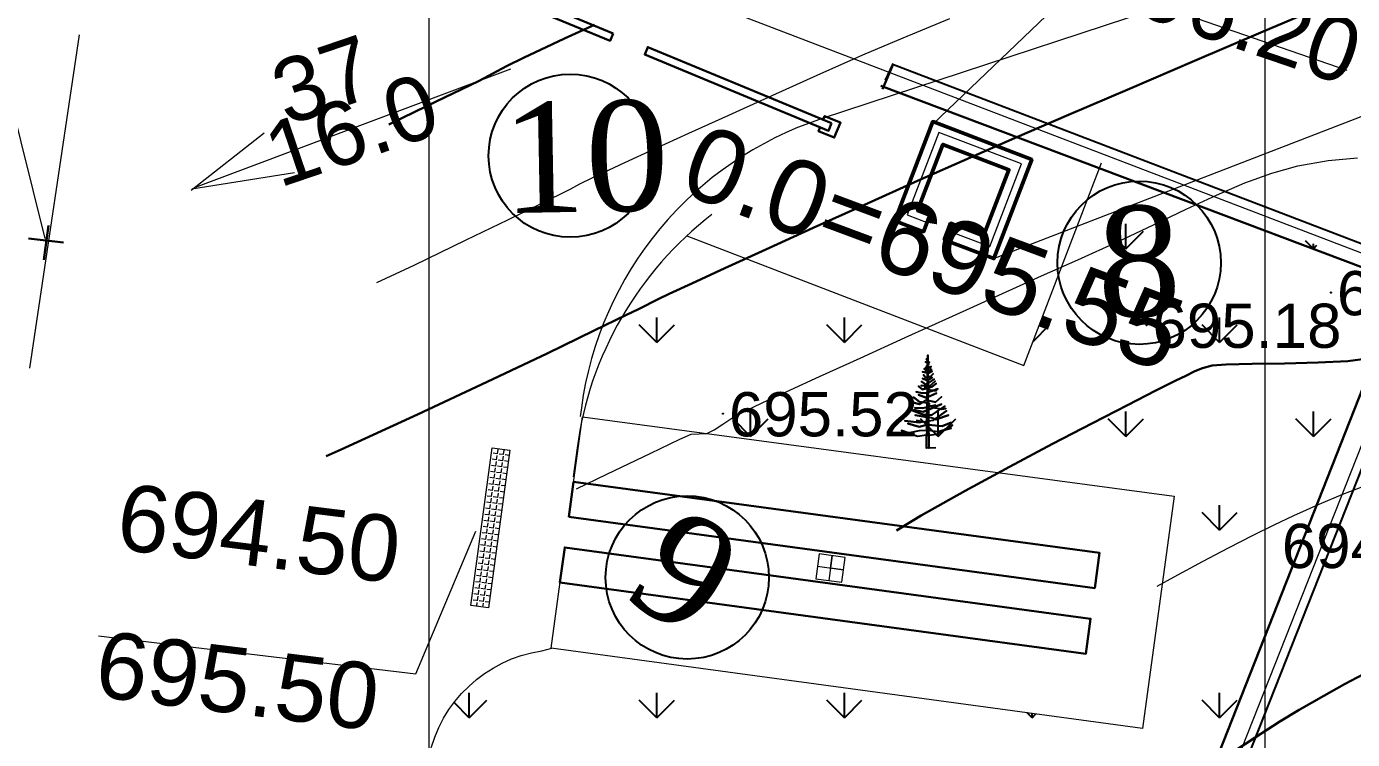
# Model space of a CAD drawing. Header units: feet. Extents: x 3381 to 1374491, y 675186 to 8751562.
# Drawn here: x 688425.29 to 688455.27, y 4376162.19 to 4376178.32 of the extents above; entities that cross this region are included whole.
import ezdxf

# ---------------------------------------------------------------- set-up
doc = ezdxf.new("R2010")
doc.units = ezdxf.units.FT
doc.header["$MEASUREMENT"] = 0
doc.header["$PDMODE"] = 34
doc.header["$PDSIZE"] = 0.01
doc.linetypes.add('DASHEDX2', pattern=[38.1, 25.4, -12.7])
doc.linetypes.add('DUZ', pattern=[0])
doc.layers.get('0').update_dxf_attribs({"linetype": 'CONTINUOUS'})
doc.layers.get('Defpoints').update_dxf_attribs({"linetype": 'CONTINUOUS'})
for name, color, linetype in [('0_Point_Height', 2, 'CONTINUOUS'), ('0_Point_Point', 7, 'CONTINUOUS'), ('Aqaclar', 3, 'CONTINUOUS'), ('Layer8', 7, 'CONTINUOUS'), ('yol', 7, 'CONTINUOUS')]:
    doc.layers.add(name, color=color, linetype=linetype)
for name, color, linetype, lineweight in [('ANA HORIZONTAL', 24, 'CONTINUOUS', 30), ('HORIZANTAL', 24, 'CONTINUOUS', 13), ('km setka', 170, 'CONTINUOUS', 15)]:
    doc.layers.add(name, color=color, linetype=linetype, lineweight=lineweight)
doc.styles.get("Standard").update_dxf_attribs({"font": 'arial.ttf', "height": 2.5})
doc.styles.add('style5', font='ariall.ttf', dxfattribs={"height": 400})
doc.dimstyles.new('ISO-25', dxfattribs={"dimtxt": 2.5, "dimasz": 2.5, "dimexe": 1.25, "dimexo": 0.625, "dimtad": 1, "dimtxsty": 'Standard', "dimblk": 'OBLIQUE', "dimcen": 2.5, "dimadec": 0, "dimazin": 0, "dimtfac": 1, "dimtmove": 0, "dimatfit": 3, "dimldrblk": 'OBLIQUE', "dimfxl": 1, "dimarcsym": 0})

# ---------------------------------------------------------------- blocks, each defined once
blk = doc.blocks.new('gho09')
at = {"layer": 'yol', "lineweight": 20, "ltscale": 0.4}
h = blk.add_hatch(dxfattribs=at)
h.set_pattern_fill('ANGLE', color=256, scale=0.02)
h.set_pattern_definition([(0, (0, 0), (0, 0.1397), [0.1016, -0.0381]), (90, (0, 0), (-0.1397, 0), [0.1016, -0.0381])])
h.paths.add_polyline_path([(6099.173, 5735.746), (6095.576, 5735.746), (6095.576, 5736.146), (6099.173, 5736.146)])
for points in [[(6099.173, 5735.746), (6095.576, 5735.746), (6095.576, 5736.146), (6099.173, 5736.146)], [(6097.791, 5728.494), (6097.225, 5728.494), (6097.225, 5727.904), (6097.791, 5727.904)]]:
    blk.add_lwpolyline(points, close=True, dxfattribs=at)
at = {"layer": 'yol', "lineweight": 30, "ltscale": 0.4}
for points in [[(6096.362, 5734.218), (6096.362, 5722.218), (6097.162, 5722.218), (6097.162, 5734.218)], [(6097.862, 5734.218), (6097.862, 5722.218), (6098.662, 5722.218), (6098.662, 5734.218)]]:
    blk.add_lwpolyline(points, close=True, dxfattribs=at)
at = {"layer": 'yol', "lineweight": 20, "ltscale": 0.4}
blk.add_lwpolyline([(6097.508, 5728.494), (6097.508, 5727.904), (6097.508, 5728.199), (6097.791, 5728.199), (6097.225, 5728.199)], dxfattribs=at)
blk = doc.blocks.new('_Oblique')
at = {"color": 0, "linetype": 'ByBlock', "lineweight": -2}
blk.add_line((-0.5, -0.5), (0.5, 0.5), dxfattribs=at)
blk = doc.blocks.new('*D124')
at = {"color": 0, "lineweight": -2, "transparency": 16777216}
for p, q in [((688457.755, 4376172.476), (688469.712, 4376167.76)), ((688468.549, 4376168.219), (688445.411, 4376109.556)), ((688434.617, 4376113.813), (688446.573, 4376109.097))]:
    blk.add_line(p, q, dxfattribs=at)
at = {"layer": 'Defpoints', "color": 0, "lineweight": 13, "transparency": 16777216}
for p in [(688457.174, 4376172.705), (688434.036, 4376114.042), (688445.411, 4376109.556)]:
    blk.add_point(p, dxfattribs=at)
at = {"color": 0, "lineweight": -2, "transparency": 16777216, "xscale": 2.5, "yscale": 2.5, "zscale": 2.5}
for p, rotation in [((688468.549, 4376168.219), 68.47466088882773), ((688445.411, 4376109.556), 248.4746608888277)]:
    blk.add_blockref('_Oblique', p, dxfattribs=dict(at, rotation=rotation))
at = {"color": 0, "lineweight": 18, "transparency": 16777216, "insert": (688455.21, 4376139.585), "char_height": 2.5, "width": 9.62577, "attachment_point": 5, "rotation": 68.4747}
blk.add_mtext('{\\fArial|b0|i0|c238|p34;63.0}', dxfattribs=at)
blk = doc.blocks.new('*D135')
at = {"color": 0, "lineweight": -2, "transparency": 16777216}
for p, q in [((688457.815, 4376172.423), (688476.092, 4376165.254)), ((688467.571, 4376146.957), (688474.928, 4376165.71)), ((688450.459, 4376153.67), (688468.735, 4376146.5))]:
    blk.add_line(p, q, dxfattribs=at)
at = {"layer": 'Defpoints', "color": 0, "lineweight": 13, "transparency": 16777216}
for p in [(688457.234, 4376172.652), (688474.928, 4376165.71), (688449.877, 4376153.898)]:
    blk.add_point(p, dxfattribs=at)
at = {"color": 0, "lineweight": -2, "transparency": 16777216, "xscale": 2.5, "yscale": 2.5, "zscale": 2.5}
for p, rotation in [((688474.928, 4376165.71), 68.5803896214416), ((688467.571, 4376146.957), 248.5803896214416)]:
    blk.add_blockref('_Oblique', p, dxfattribs=dict(at, rotation=rotation))
at = {"color": 0, "lineweight": 13, "transparency": 16777216, "insert": (688469.48, 4376157.028), "char_height": 2.5, "attachment_point": 5, "rotation": 68.5804}
blk.add_mtext('{\\fArial|b0|i0|c238|p34;20.0}', dxfattribs=at)

msp = doc.modelspace()

# ---------------------------------------------------------------- hatches: boundary and pattern name
at = {"lineweight": 25}
h = msp.add_hatch(dxfattribs=at)
h.set_pattern_fill('GRASS', color=3, scale=3)
h.set_pattern_definition([(90, (3257.312, 90.9465), (-2.121320343, 2.121320343), [0.5625, -3.680140689]), (45, (3257.312, 90.9465), (-2.1213203436, 2.1213203436), [0.5625, -2.4375]), (135, (3257.312, 90.9465), (-2.1213203436, -2.1213203436), [0.5625, -2.4375])])
edge = h.paths.add_edge_path()
edge.add_line((688370.972, 4376192.883), (688367.226, 4376165.768))
edge.add_line((688367.226, 4376165.768), (688359.104, 4376166.921))
edge.add_line((688359.104, 4376166.921), (688358.29, 4376161.279))
edge.add_line((688358.29, 4376161.279), (688362.942, 4376160.608))
edge.add_line((688362.942, 4376160.608), (688362.215, 4376155.225))
edge.add_line((688362.215, 4376155.225), (688353.842, 4376156.356))
edge.add_line((688353.842, 4376156.356), (688351.701, 4376140.499))
edge.add_line((688351.701, 4376140.499), (688359.028, 4376139.51))
edge.add_line((688359.028, 4376139.51), (688358.806, 4376137.856))
edge.add_line((688358.806, 4376137.856), (688358.641, 4376136.621))
edge.add_line((688358.641, 4376136.621), (688357.393, 4376127.305))
edge.add_line((688357.393, 4376127.305), (688368.113, 4376125.761))
edge.add_line((688368.113, 4376125.761), (688394.743, 4376122.168))
edge.add_line((688394.743, 4376122.168), (688395.155, 4376125.278))
edge.add_line((688395.155, 4376125.278), (688409.007, 4376123.44))
edge.add_line((688409.007, 4376123.44), (688408.727, 4376121.332))
edge.add_line((688408.727, 4376121.332), (688414.083, 4376120.622))
edge.add_line((688414.083, 4376120.622), (688414.377, 4376122.798))
edge.add_line((688414.377, 4376122.798), (688413.97, 4376122.781))
edge.add_line((688413.97, 4376122.781), (688414.32, 4376125.417))
edge.add_arc((688424.582, 4376125.239), 10.263, 114.2395, 179.0096, ccw=False)
edge.add_line((688420.368, 4376134.598), (688421.162, 4376134.291))
edge.add_line((688421.162, 4376134.291), (688420.81, 4376131.194))
edge.add_line((688420.81, 4376131.194), (688424.134, 4376130.754))
edge.add_line((688424.134, 4376130.754), (688424.539, 4376133.816))
edge.add_line((688424.539, 4376133.816), (688427.07, 4376133.481))
edge.add_line((688427.07, 4376133.481), (688426.677, 4376130.407))
edge.add_line((688426.677, 4376130.407), (688429.987, 4376129.881))
edge.add_line((688429.987, 4376129.881), (688430.614, 4376133.375))
edge.add_line((688430.614, 4376133.375), (688420.865, 4376134.802))
edge.add_arc((688424.412, 4376125.452), 10, 87.4993, 110.7786, ccw=False)
edge.add_line((688424.849, 4376135.442), (688438.494, 4376133.599))
edge.add_line((688438.494, 4376133.599), (688439.147, 4376140.979))
edge.add_line((688439.147, 4376140.979), (688431.877, 4376141.985))
edge.add_line((688431.877, 4376141.985), (688434.289, 4376160.605))
edge.add_line((688434.289, 4376160.605), (688435.87, 4376160.814))
edge.add_line((688435.87, 4376160.814), (688435.274, 4376155.725))
edge.add_line((688435.274, 4376155.725), (688440.454, 4376155.015))
edge.add_line((688440.454, 4376155.015), (688440.103, 4376152.454))
edge.add_line((688440.103, 4376152.454), (688435, 4376153.153))
edge.add_line((688435, 4376153.153), (688434.389, 4376147.785))
edge.add_line((688434.389, 4376147.785), (688439.478, 4376147.068))
edge.add_line((688439.478, 4376147.068), (688439.698, 4376147.068))
edge.add_line((688439.698, 4376147.068), (688440.947, 4376155.512))
edge.add_line((688440.947, 4376155.512), (688441.648, 4376160.251))
edge.add_line((688441.648, 4376160.251), (688436.056, 4376161.23))
edge.add_line((688436.056, 4376161.23), (688434.389, 4376160.836))
edge.add_line((688434.389, 4376160.836), (688434.389, 4376161.792))
edge.add_arc((688437.47, 4376161.114), 3.155, 95.4615, 167.5925, ccw=False)
edge.add_line((688437.17, 4376164.255), (688450.499, 4376162.448))
edge.add_line((688450.499, 4376162.448), (688451.241, 4376167.695))
edge.add_line((688451.241, 4376167.695), (688437.876, 4376169.492))
edge.add_arc((688445.551, 4376167.813), 7.856, 132.7188, 167.6546, ccw=False)
edge.add_line((688440.221, 4376173.584), (688447.845, 4376170.651))
edge.add_line((688447.845, 4376170.651), (688449.599, 4376175.235))
edge.add_line((688449.599, 4376175.235), (688456.71, 4376172.514))
edge.add_line((688456.71, 4376172.514), (688433.781, 4376114.475))
edge.add_line((688433.781, 4376114.475), (688424.852, 4376091.873))
edge.add_line((688424.852, 4376091.873), (688333.257, 4376119.75))
edge.add_line((688333.257, 4376119.75), (688358.491, 4376169.045))
edge.add_line((688358.491, 4376169.045), (688370.795, 4376193.079))
edge.add_line((688370.795, 4376193.079), (688371.065, 4376193.572))
edge.add_line((688371.065, 4376193.572), (688370.972, 4376192.883))

# ---------------------------------------------------------------- linework, layer by layer
at = {"color": 7, "lineweight": 30}
for p, q in [((688444.884, 4376177.468, 452.353), (688444.648, 4376176.906, 452.353)), ((688444.88, 4376177.46, 452.353), (688444.713, 4376177.105))]:
    msp.add_line(p, q, dxfattribs=at)
at = {"color": 7, "lineweight": 18}
msp.add_line((688437.739, 4376168.791, 452.353), (688437.651, 4376168.132, 452.353), dxfattribs=at)
at = {"color": 51, "lineweight": 13, "true_color": 0xf8f6b0}
msp.add_lwpolyline([(688453.292, 4376336.236), (688453.292, 4376044.325)], dxfattribs=at)
at = {"color": 7, "lineweight": 25}
msp.add_lwpolyline([(688444.855, 4376177.475), (688457.23, 4376172.739), (688425.088, 4376091.379), (688332.683, 4376119.503), (688375.874, 4376203.875), (688435.714, 4376180.976)], dxfattribs=at)
at = {"color": 1, "lineweight": 0}
msp.add_lwpolyline([(688332.97, 4376119.628), (688375.97, 4376203.628), (688456.97, 4376172.628), (688424.97, 4376091.628)], close=True, dxfattribs=at)
at = {"color": 7, "linetype": 'DASHEDX2', "lineweight": 18, "ltscale": 0.3}
for points in [[(688468.346, 4376189.389), (688425.628, 4376173.38)], [(688426.481, 4376178.132), (688420.948, 4376140.913)]]:
    msp.add_lwpolyline(points, dxfattribs=at)
at = {"color": 7, "lineweight": 18, "elevation": 690.5}
msp.add_lwpolyline([(688488.284, 4376162.772), (688474.405, 4376179.739, 0.310246), (688463.537, 4376182.906), (688443.263, 4376176.23, 0.287294), (688437.836, 4376169.697), (688437.809, 4376169.496)], format="xyb", dxfattribs=at)
at = {"color": 7, "linetype": 'DUZ', "lineweight": 30}
for points in [[(688438.556, 4376178.161), (688438.487, 4376177.993), (688434.33, 4376179.717), (688434.399, 4376179.885)], [(688443.496, 4376176.13), (688443.426, 4376175.963), (688439.269, 4376177.686), (688439.339, 4376177.854)]]:
    msp.add_lwpolyline(points, close=True, dxfattribs=at)
at = {"color": 7, "lineweight": 18}
for points in [[(688445.788, 4376176.113), (688449.204, 4376179.388), (688455.148, 4376177.332)], [(688418.257, 4376177.554), (688424.886, 4376176.803), (688425.706, 4376173.525)], [(688447.145, 4376173.066), (688457.893, 4376177.223), (688464.027, 4376175.051)], [(688429.014, 4376174.615), (688430.662, 4376175.914)], [(688429.027, 4376174.648), (688431.351, 4376175.015)], [(688426.914, 4376164.534), (688434.092, 4376163.677), (688435.449, 4376166.902)]]:
    msp.add_lwpolyline(points, dxfattribs=at)
at = {"color": 7, "lineweight": 30}
for points in [[(688444.608, 4376176.979), (688456.444, 4376172.514), (688433.624, 4376114.61)], [(688425.787, 4376173.821), (688425.68, 4376173.041)], [(688425.334, 4376173.522), (688426.129, 4376173.432)]]:
    msp.add_lwpolyline(points, dxfattribs=at)
at = {"color": 7, "linetype": 'DUZ', "lineweight": 30}
msp.add_lwpolyline([(688443.303, 4376176.21), (688443.338, 4376176.294), (688443.697, 4376176.146), (688443.557, 4376175.807), (688443.199, 4376175.955), (688443.234, 4376176.042)], dxfattribs=at)
at = {"color": 7, "linetype": 'DUZ', "lineweight": 50, "elevation": 695.5, "flags": 128}
msp.add_lwpolyline([(688445.72, 4376174.05), (688445.577, 4376173.676), (688444.923, 4376173.927), (688445.781, 4376176.168), (688448.022, 4376175.31), (688447.164, 4376173.069), (688446.044, 4376173.498), (688446.187, 4376173.871), (688446.934, 4376173.585), (688447.506, 4376175.08), (688446.011, 4376175.651), (688445.439, 4376174.157), (688445.72, 4376174.05)], dxfattribs=at)
at = {"color": 7, "linetype": 'DUZ', "lineweight": 13, "elevation": 695.5}
msp.add_lwpolyline([(688446.139, 4376173.701), (688447.073, 4376173.344), (688447.788, 4376175.212), (688445.92, 4376175.926), (688445.205, 4376174.059), (688445.672, 4376173.88)], dxfattribs=at)
at = {"color": 7, "lineweight": 18, "elevation": 695.5}
msp.add_lwpolyline([(688440.221, 4376173.584), (688447.845, 4376170.651), (688449.599, 4376175.235)], dxfattribs=at)
at = {"color": 7, "lineweight": 15, "elevation": 931.185}
msp.add_lwpolyline([(688437.554, 4376167.23), (688437.861, 4376169.494), (688451.241, 4376167.695), (688450.529, 4376162.444), (688437.151, 4376164.257), (688437.46, 4376166.537)], dxfattribs=at)
at = {"color": 7, "lineweight": 18}
msp.add_lwpolyline([(688430.976, 4376134.639), (688434.389, 4376161.792, -0.312203), (688436.94, 4376164.2), (688437.17, 4376164.255)], format="xyb", dxfattribs=at)
at = {"color": 51, "lineweight": 13, "true_color": 0xf8f6b0}
msp.add_circle((688448.805, 4376201.629), 699.09, dxfattribs=at)
at = {"color": 7, "linetype": 'DUZ', "lineweight": 25}
for centre in [(688437.586, 4376175.398, 696.5), (688450.451, 4376172.976, 1390.5), (688440.232, 4376165.857, 1622.185)]:
    msp.add_circle(centre, 1.846, dxfattribs=at)
at = {"color": 7, "lineweight": 18}
msp.add_arc((688445.668, 4376167.725, 452.353), 8, 127.5671, 172.343, dxfattribs=at)
at = {"linetype": 'Continuous'}
msp.add_open_spline([(688384.942, 4376325.598), (688386.763, 4376322.128), (688393.069, 4376310.11), (688402.966, 4376292.128), (688416.961, 4376272.864), (688427.732, 4376252.666), (688438.695, 4376234.78), (688447.823, 4376217.377), (688461.238, 4376198.856), (688477.838, 4376184.567), (688489.373, 4376169.73), (688497.303, 4376159.248), (688508.621, 4376147.329), (688516.87, 4376136.637), (688521.314, 4376130.877)], degree=3, knots=[0, 0, 0, 0, 11.75951, 40.72321, 61.46233, 83.054979, 109.290717, 124.392744, 141.962718, 177.533008, 189.558821, 198.276488, 216.955448, 238.768866, 238.768866, 238.768866, 238.768866], dxfattribs=at)
at = {"layer": '0_Point_Point'}
for p in [(688454.787, 4376172.302, 695.283), (688450.617, 4376171.565, 695.181), (688441.037, 4376169.563, 695.524)]:
    msp.add_point(p, dxfattribs=at)
at = {"layer": 'ANA HORIZONTAL', "color": 32, "lineweight": 30}
for points, elevation in [([(688432.065, 4376168.6), (688432.408, 4376168.753), (688434.13, 4376169.543), (688435.704, 4376170.28), (688437.06, 4376170.925), (688438.129, 4376171.441), (688438.841, 4376171.788), (688439.129, 4376171.928), (688439.294, 4376172.01), (688439.424, 4376172.078), (688439.588, 4376172.162), (688439.821, 4376172.271), (688440.334, 4376172.508), (688441.079, 4376172.852), (688442.01, 4376173.278), (688443.078, 4376173.765), (688444.236, 4376174.289), (688445.437, 4376174.828), (688446.634, 4376175.36), (688447.628, 4376175.793), (688448.849, 4376176.321), (688450.231, 4376176.913), (688451.705, 4376177.543), (688453.205, 4376178.182), (688454.662, 4376178.801)], 696), ([(688433.482, 4376176.102), (688434.073, 4376176.388), (688434.76, 4376176.724), (688435.119, 4376176.897), (688435.523, 4376177.093), (688435.833, 4376177.255), (688436.142, 4376177.42), (688436.544, 4376177.62), (688436.913, 4376177.795), (688437.452, 4376178.045), (688438.136, 4376178.359)], 697), ([(688444.961, 4376166.923), (688445.517, 4376167.26), (688446.514, 4376167.816), (688447.518, 4376168.362), (688448.491, 4376168.879), (688449.392, 4376169.351), (688450.184, 4376169.758), (688450.825, 4376170.084), (688451.278, 4376170.311), (688451.503, 4376170.42), (688451.712, 4376170.521), (688451.882, 4376170.594), (688452.103, 4376170.655), (688452.418, 4376170.676), (688453.004, 4376170.688), (688453.739, 4376170.699), (688454.502, 4376170.718), (688455.168, 4376170.753), (688455.617, 4376170.812)], 695), ([(688450.35, 4376160.489), (688450.836, 4376160.784), (688451.672, 4376161.315), (688452.421, 4376161.806), (688453.076, 4376162.239), (688453.628, 4376162.597), (688454.067, 4376162.865), (688454.623, 4376163.178), (688455.096, 4376163.441), (688455.523, 4376163.669)], 694)]:
    msp.add_lwpolyline(points, dxfattribs=dict(at, elevation=elevation))
at = {"layer": 'Aqaclar', "color": 3}
msp.add_lwpolyline([(688445.854, 4376168.786), (688445.642, 4376168.779), (688445.645, 4376169.073), (688445.438, 4376169.049), (688445.228, 4376169.125), (688445.078, 4376169.179), (688445.228, 4376169.125), (688445.103, 4376169.098), (688445.228, 4376169.125), (688445.482, 4376169.179), (688445.647, 4376169.186), (688445.645, 4376169.073), (688445.691, 4376169.078), (688445.694, 4376168.78), (688445.691, 4376169.078), (688445.867, 4376169.098), (688446.034, 4376169.192), (688446.202, 4376169.236), (688446.034, 4376169.192), (688446.227, 4376169.3), (688446.034, 4376169.192), (688445.892, 4376169.155), (688445.689, 4376169.184), (688445.691, 4376169.078), (688445.689, 4376169.184), (688445.671, 4376169.187), (688445.647, 4376169.186), (688445.648, 4376169.309), (688445.646, 4376169.309), (688445.475, 4376169.268), (688445.216, 4376169.341), (688445.475, 4376169.268), (688445.646, 4376169.309), (688445.648, 4376169.309), (688445.649, 4376169.355), (688445.64, 4376169.357), (688445.425, 4376169.406), (688445.554, 4376169.376), (688445.482, 4376169.365), (688445.153, 4376169.398), (688445.482, 4376169.365), (688445.554, 4376169.376), (688445.649, 4376169.391), (688445.649, 4376169.355), (688445.649, 4376169.391), (688445.687, 4376169.397), (688445.689, 4376169.184), (688445.688, 4376169.309), (688445.69, 4376169.309), (688445.993, 4376169.276), (688446.196, 4376169.365), (688445.993, 4376169.276), (688445.688, 4376169.309), (688445.687, 4376169.397), (688445.798, 4376169.414), (688446.095, 4376169.624), (688445.832, 4376169.438), (688445.854, 4376169.43), (688446.139, 4376169.527), (688445.854, 4376169.43), (688445.747, 4376169.471), (688445.686, 4376169.48), (688445.687, 4376169.397), (688445.686, 4376169.48), (688445.651, 4376169.486), (688445.649, 4376169.391), (688445.651, 4376169.486), (688445.387, 4376169.527), (688445.651, 4376169.486), (688445.651, 4376169.535), (688445.583, 4376169.535), (688445.261, 4376169.657), (688445.583, 4376169.535), (688445.651, 4376169.535), (688445.653, 4376169.638), (688445.564, 4376169.6), (688445.355, 4376169.649), (688445.564, 4376169.6), (688445.684, 4376169.651), (688445.685, 4376169.535), (688445.651, 4376169.535), (688445.685, 4376169.535), (688445.686, 4376169.48), (688445.685, 4376169.535), (688445.766, 4376169.535), (688445.965, 4376169.668), (688446.057, 4376169.73), (688445.965, 4376169.668), (688445.987, 4376169.665), (688446.082, 4376169.681), (688445.987, 4376169.665), (688445.829, 4376169.689), (688445.802, 4376169.702), (688445.684, 4376169.651), (688445.802, 4376169.702), (688445.981, 4376169.778), (688445.802, 4376169.702), (688445.741, 4376169.73), (688445.848, 4376169.754), (688445.741, 4376169.73), (688445.671, 4376169.762), (688445.682, 4376169.757), (688445.683, 4376169.717), (688445.741, 4376169.73), (688445.683, 4376169.717), (688445.684, 4376169.651), (688445.683, 4376169.717), (688445.653, 4376169.711), (688445.653, 4376169.638), (688445.653, 4376169.711), (688445.558, 4376169.689), (688445.381, 4376169.697), (688445.558, 4376169.689), (688445.653, 4376169.711), (688445.655, 4376169.802), (688445.709, 4376169.794), (688445.682, 4376169.798), (688445.682, 4376169.757), (688445.682, 4376169.798), (688445.655, 4376169.802), (688445.482, 4376169.827), (688445.349, 4376169.932), (688445.482, 4376169.827), (688445.546, 4376169.818), (688445.482, 4376169.778), (688445.311, 4376169.819), (688445.482, 4376169.778), (688445.546, 4376169.818), (688445.656, 4376169.886), (688445.655, 4376169.802), (688445.682, 4376169.798), (688445.681, 4376169.862), (688445.842, 4376169.819), (688445.981, 4376169.94), (688445.842, 4376169.819), (688445.681, 4376169.862), (688445.68, 4376169.943), (688445.867, 4376170.029), (688445.64, 4376169.924), (688445.457, 4376169.989), (688445.64, 4376169.924), (688445.656, 4376169.932), (688445.656, 4376169.886), (688445.658, 4376170.044), (688445.64, 4376170.037), (688445.551, 4376170.029), (688445.406, 4376170.054), (688445.551, 4376170.029), (688445.64, 4376170.037), (688445.658, 4376170.044), (688445.679, 4376170.051), (688445.68, 4376169.943), (688445.679, 4376170.051), (688445.899, 4376170.126), (688445.793, 4376170.09), (688445.867, 4376170.086), (688445.716, 4376170.094), (688445.602, 4376170.151), (688445.659, 4376170.122), (688445.658, 4376170.044), (688445.679, 4376170.051), (688445.677, 4376170.145), (688445.551, 4376170.11), (688445.463, 4376170.183), (688445.551, 4376170.11), (688445.659, 4376170.14), (688445.659, 4376170.122), (688445.659, 4376170.14), (688445.76, 4376170.167), (688445.861, 4376170.248), (688445.76, 4376170.167), (688445.677, 4376170.145), (688445.677, 4376170.186), (688445.709, 4376170.183), (688445.836, 4376170.297), (688445.709, 4376170.183), (688445.677, 4376170.186), (688445.659, 4376170.187), (688445.659, 4376170.14), (688445.659, 4376170.187), (688445.52, 4376170.199), (688445.659, 4376170.187), (688445.66, 4376170.203), (688445.532, 4376170.288), (688445.66, 4376170.203), (688445.661, 4376170.314), (688445.665, 4376170.313), (688445.551, 4376170.361), (688445.665, 4376170.313), (688445.772, 4376170.378), (688445.675, 4376170.319), (688445.677, 4376170.186), (688445.676, 4376170.252), (688445.817, 4376170.345), (688445.676, 4376170.252), (688445.674, 4376170.389), (688445.734, 4376170.402), (688445.791, 4376170.467), (688445.734, 4376170.402), (688445.674, 4376170.389), (688445.662, 4376170.386), (688445.661, 4376170.314), (688445.662, 4376170.386), (688445.621, 4376170.378), (688445.57, 4376170.442), (688445.621, 4376170.378), (688445.662, 4376170.386), (688445.663, 4376170.48), (688445.551, 4376170.507), (688445.684, 4376170.475), (688445.772, 4376170.523), (688445.684, 4376170.475), (688445.673, 4376170.477), (688445.674, 4376170.389), (688445.673, 4376170.477), (688445.673, 4376170.522), (688445.753, 4376170.564), (688445.673, 4376170.522), (688445.672, 4376170.594), (688445.703, 4376170.588), (688445.672, 4376170.594), (688445.621, 4376170.604), (688445.664, 4376170.596), (688445.663, 4376170.48), (688445.664, 4376170.524), (688445.621, 4376170.531), (688445.664, 4376170.524), (688445.664, 4376170.554), (688445.589, 4376170.58), (688445.664, 4376170.554), (688445.664, 4376170.596), (688445.665, 4376170.635), (688445.64, 4376170.645), (688445.671, 4376170.633), (688445.703, 4376170.62), (688445.728, 4376170.588), (688445.715, 4376170.605), (688445.747, 4376170.629), (688445.703, 4376170.596), (688445.715, 4376170.605), (688445.703, 4376170.62), (688445.671, 4376170.633), (688445.672, 4376170.594), (688445.671, 4376170.633), (688445.671, 4376170.695), (688445.709, 4376170.726), (688445.676, 4376170.699), (688445.697, 4376170.685), (688445.676, 4376170.699), (688445.666, 4376170.705), (688445.621, 4376170.734), (688445.666, 4376170.705), (688445.667, 4376170.765), (688445.64, 4376170.799), (688445.667, 4376170.765), (688445.668, 4376170.887), (688445.67, 4376170.702), (688445.671, 4376170.695), (688445.67, 4376170.702), (688445.666, 4376170.705), (688445.666, 4376170.691), (688445.671, 4376170.695), (688445.659, 4376170.685), (688445.666, 4376170.691), (688445.665, 4376170.635)], dxfattribs=at)
at = {"layer": 'HORIZANTAL', "color": 32, "linetype": 'Continuous', "lineweight": 13}
for points, elevation in [([(688433.214, 4376172.529), (688434.054, 4376172.925), (688435.233, 4376173.491), (688436.175, 4376173.949), (688436.824, 4376174.267), (688437.124, 4376174.413), (688437.391, 4376174.542), (688437.596, 4376174.65), (688437.8, 4376174.758), (688438.066, 4376174.891), (688438.339, 4376175.019), (688438.818, 4376175.242), (688439.472, 4376175.543), (688440.266, 4376175.907), (688441.169, 4376176.318), (688442.148, 4376176.76), (688443.17, 4376177.218), (688444.202, 4376177.676), (688445.112, 4376178.065), (688446.17, 4376178.499)], 696.5), ([(688437.724, 4376167.864), (688438.415, 4376168.193), (688439.409, 4376168.67), (688440.063, 4376168.984), (688440.318, 4376169.101), (688440.498, 4376169.103), (688440.675, 4376169.113), (688440.842, 4376169.196), (688441.038, 4376169.327), (688441.242, 4376169.458), (688441.407, 4376169.55), (688441.539, 4376169.619), (688441.707, 4376169.703), (688441.943, 4376169.813), (688442.467, 4376170.055), (688443.22, 4376170.4), (688444.139, 4376170.82), (688445.162, 4376171.286), (688446.228, 4376171.77), (688447.275, 4376172.243), (688448.242, 4376172.677), (688449.066, 4376173.043), (688449.962, 4376173.449), (688450.774, 4376173.834), (688451.517, 4376174.189), (688452.202, 4376174.507), (688452.842, 4376174.781), (688453.45, 4376175.004), (688454.037, 4376175.169), (688454.721, 4376175.288), (688455.391, 4376175.346)], 695.5), ([(688450.855, 4376165.657), (688451.239, 4376165.869), (688451.882, 4376166.217), (688452.474, 4376166.529), (688453.014, 4376166.806), (688453.506, 4376167.048), (688453.948, 4376167.257), (688454.522, 4376167.513), (688455.057, 4376167.738), (688455.531, 4376167.924)], 694.5)]:
    msp.add_lwpolyline(points, dxfattribs=dict(at, elevation=elevation))
at = {"layer": 'km setka', "flags": 128}
msp.add_lwpolyline([(688434.389, 4376297.7), (688434.389, 4376039.881)], dxfattribs=at)

# ---------------------------------------------------------------- block references
at = {"layer": 'yol', "lineweight": 20, "rotation": 82.27822933220608}
msp.add_blockref('gho09', (693300.451, 4369354.197, 931.185), dxfattribs=at)

# ---------------------------------------------------------------- texts
at = {"lineweight": 9, "attachment_point": 1}
for s, insert, char_height, width, rotation in [('{\\fArial|b0|i0|c238|p34;\\H0.48524x;696.20} ', (688449.745, 4376180.349), 2.98821, 13.1245, 341.0644), ('{\\fArial|b0|i0|c238|p34;37}', (688430.702, 4376177.438, 697), 1.45, 8.22644, 18.794), ('{\\fArial|b0|i0|c238|p34;\\H0.54789x;16.0} ', (688430.537, 4376176.04, 697), 2.64651, 8.22644, 18.794), ('{\\fArial|b0|i0|c238|p34;\\H0.52292x;\\C1;0.0=695.55} ', (688440.581, 4376176.155, 539.509), 3.20167, 9.95209, 339.5705), ('{\\fArial|b0|i0|c238|p34;\\H0.50197x;694.50} ', (688427.46, 4376167.995), 2.98821, 13.1245, 352.9579), ('{\\fArial|b0|i0|c238|p34;\\H0.68182x;695.50} ', (688426.975, 4376164.662), 2.2, 13.1245, 352.9579)]:
    msp.add_mtext(s, dxfattribs=dict(at, insert=insert, char_height=char_height, width=width, rotation=rotation))
at = {"layer": '0_Point_Height', "color": 0}
for s, p in [('695.28', (688454.923, 4376171.788, 695.283)), ('695.18', (688450.753, 4376171.051, 695.181)), ('695.52', (688441.173, 4376169.049, 695.524)), ('694.33', (688453.677, 4376166.07, 694.334))]:
    msp.add_text(s, height=1, dxfattribs=at).set_placement(p)
at = {"layer": 'Layer8', "color": 0, "lineweight": 18, "width": 81.30669, "attachment_point": 7, "style": 'style5'}
for s, insert, char_height, rotation in [('{\\fTimes New Roman|b0|i0|c238|p18;10}', (688436.06, 4376174.059, 696.5), 2.5, 1.0549), ('{\\fTimes New Roman|b0|i0|c238|p18;\\H1.27391x;8\\H0.78498x;  }', (688449.527, 4376171.703, 2085.5), 1.96246, 1.0906), ('{\\fTimes New Roman|b0|i0|c238|p18;\\H1.27391x;9\\H0.78498x;  }', (688438.705, 4376165.414, 1622.185), 1.96246, 327.2746)]:
    msp.add_mtext(s, dxfattribs=dict(at, insert=insert, char_height=char_height, rotation=rotation))

# ---------------------------------------------------------------- dimensions: what is measured, and where the dimension line sits
at = {"color": 7, "lineweight": 18}
dim = msp.add_aligned_dim(p1=(688457.174, 4376172.705), p2=(688434.036, 4376114.042), distance=12.227, text='{\\fArial|b0|i0|c238|p34;63.0}', dimstyle='ISO-25', dxfattribs=at)
dim.commit()
dim.dimension.update_dxf_attribs({"geometry": '*D124', "text_midpoint": (688455.21, 4376139.585)})
at = {"color": 7, "lineweight": 13}
dim = msp.add_aligned_dim(p1=(688449.877, 4376153.898), p2=(688457.234, 4376172.652), distance=-19.008, text='{\\fArial|b0|i0|c238|p34;20.0}', dimstyle='ISO-25', dxfattribs=at)
dim.commit()
dim.dimension.update_dxf_attribs({"geometry": '*D135', "text_midpoint": (688469.48, 4376157.028)})

doc.saveas('drawing.dxf')
